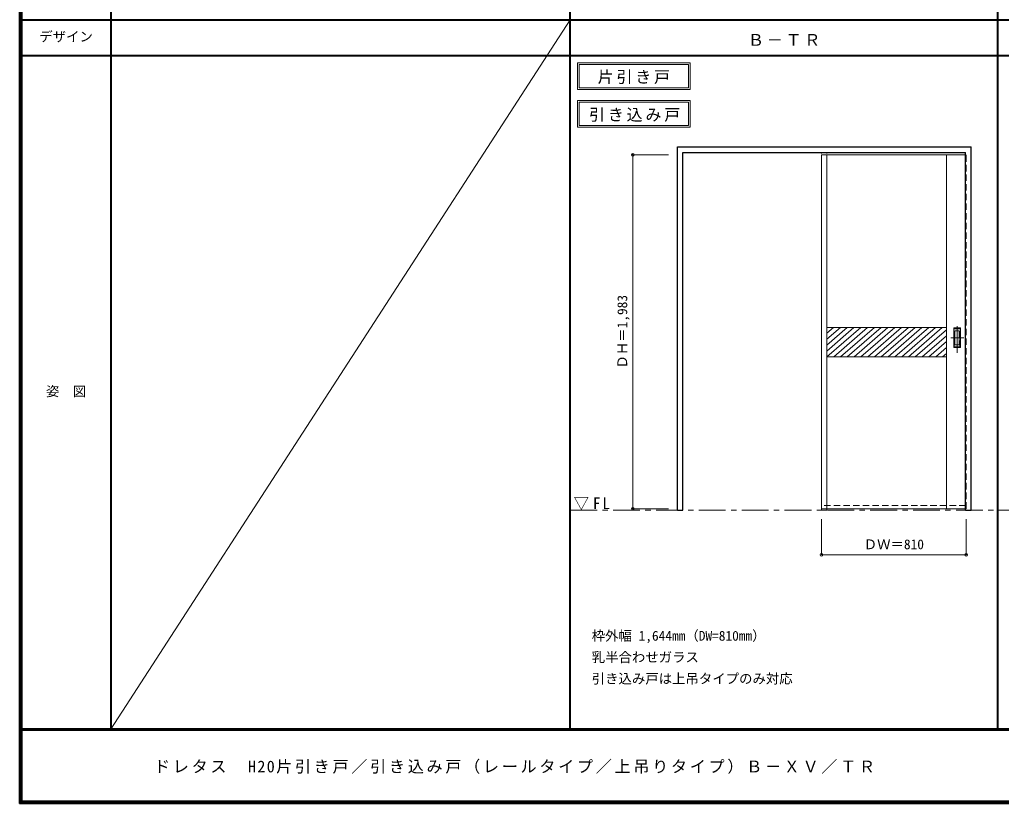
# Model space of a CAD drawing. Units: millimetres, scale not verified. Extents: x -6000 to 5700, y -4307 to 4260.
# Drawn here: x -6000 to -502, y -4205 to 186 of the extents above; entities that cross this region are included whole.
import ezdxf
from ezdxf.enums import TextEntityAlignment as Align

# ---------------------------------------------------------------- set-up
doc = ezdxf.new("R2010")
doc.units = ezdxf.units.MM
doc.header["$LTSCALE"] = 30
doc.header["$PDMODE"] = 32
doc.header["$PDSIZE"] = 15
doc.linetypes.add('CHAIN1', pattern=[8, 5, -1, 1, -1])
doc.linetypes.add('DASHED1', pattern=[1.8, 1.2, -0.6])
for name, color, linetype, lineweight in [('0-1_通り芯', 7, 'CHAIN1', 18), ('0-2_扉', 7, 'Continuous', 18), ('0-4_枠', 3, 'Continuous', 25), ('0-6_引手', 7, 'Continuous', 18), ('0-A_文字', 7, 'Continuous', 18), ('0-B_寸法', 7, 'Continuous', 9), ('0-C_ハッチ', 4, 'DASHED1', 9), ('F-1_枠', 6, 'Continuous', 40), ('F-A_文字', 7, 'Continuous', 18)]:
    doc.layers.add(name, color=color, linetype=linetype, lineweight=lineweight)
doc.styles.add('ＭＳ ゴシック', font='')
doc.styles.get('ＭＳ ゴシック').set_extended_font_data('MS Gothic')

msp = doc.modelspace()

# ---------------------------------------------------------------- linework, layer by layer
at = {"layer": '0-1_通り芯'}
msp.add_line((-2916, -2562.5), (1678, -2562.5), dxfattribs=at)
at = {"layer": '0-2_扉', "color": 4, "linetype": 'DASHED1', "lineweight": 9}
for p, q in [((-1509, -571), (-1509, -575)), ((-702, -571), (-699, -571)), ((-701, -2554), (-701, -571))]:
    msp.add_line(p, q, dxfattribs=at)
at = {"layer": '0-2_扉'}
for p, q in [((-1509, -2554), (-1509, -571)), ((-702, -571), (-1509, -571)), ((-1479, -2554), (-1479, -571)), ((-809, -2554), (-809, -571)), ((-809, -1539), (-1479, -1539)), ((-809, -1704), (-1479, -1704)), ((-702, -2554), (-1509, -2554))]:
    msp.add_line(p, q, dxfattribs=at)
at = {"layer": '0-2_扉', "linetype": 'DASHED1'}
msp.add_line((-702, -2536), (-1509, -2536), dxfattribs=at)
at = {"layer": '0-2_扉', "color": 4, "linetype": 'DASHED1', "lineweight": 9}
msp.add_lwpolyline([(-702, -2554), (-699, -2554), (-699, -571)], dxfattribs=at)
at = {"layer": '0-4_枠'}
for p, q in [((-2316, -2562.5), (-2316, -527.5)), ((-2316, -527.5), (-672, -527.5)), ((-672, -2562.5), (-672, -527.5)), ((-2286, -557.5), (-702, -557.5)), ((-702, -2562.5), (-702, -557.5)), ((-702, -2562.5), (-672, -2562.5))]:
    msp.add_line(p, q, dxfattribs=at)
at = {"layer": '0-4_枠', "color": 4, "linetype": 'DASHED1', "lineweight": 9}
for p, q in [((-1509, -2562.5), (-1509, -557.5)), ((-1479, -2562.5), (-1479, -557.5)), ((-1509, -2562.5), (-1479, -2562.5))]:
    msp.add_line(p, q, dxfattribs=at)
at = {"layer": '0-4_枠'}
msp.add_lwpolyline([(-2316, -2562.5), (-2286, -2562.5), (-2286, -557.5)], dxfattribs=at)
at = {"layer": '0-6_引手', "linetype": 'CHAIN1'}
for p, q in [((-750, -1681.73), (-750, -1510.88)), ((-711.93, -1596.5), (-784.44, -1596.5))]:
    msp.add_line(p, q, dxfattribs=at)
at = {"layer": '0-6_引手'}
for p, q in [((-731, -1541.5), (-769, -1541.5)), ((-769, -1651.5), (-769, -1541.5)), ((-737.5, -1557.5), (-762.5, -1557.5)), ((-762.5, -1635.5), (-762.5, -1557.5)), ((-737.5, -1635.5), (-737.5, -1557.5)), ((-731, -1651.5), (-731, -1541.5)), ((-737.5, -1635.5), (-762.5, -1635.5)), ((-731, -1651.5), (-769, -1651.5))]:
    msp.add_line(p, q, dxfattribs=at)
at = {"layer": '0-6_引手', "linetype": 'DASHED1'}
for p, q in [((-766, -1647.5), (-766, -1545.5)), ((-734, -1647.5), (-766, -1647.5))]:
    msp.add_line(p, q, dxfattribs=at)
msp.add_lwpolyline([(-734, -1647.5), (-734, -1545.5), (-766, -1545.5)], dxfattribs=at)
at = {"layer": '0-A_文字'}
for p, q in [((-2876, -55.5), (-2876, -205.5)), ((-2866, -65.5), (-2866, -195.5)), ((-2866, -65.5), (-2254.97, -65.5)), ((-2254.97, -65.5), (-2254.97, -195.5)), ((-2876, -205.5), (-2244.97, -205.5)), ((-2866, -195.5), (-2254.97, -195.5)), ((-2876, -266.97), (-2876, -416.97)), ((-2866, -276.97), (-2866, -406.97)), ((-2866, -276.97), (-2254.97, -276.97)), ((-2254.97, -276.97), (-2254.97, -406.97)), ((-2876, -416.97), (-2244.97, -416.97)), ((-2866, -406.97), (-2254.97, -406.97))]:
    msp.add_line(p, q, dxfattribs=at)
for points in [[(-2876, -55.5), (-2244.97, -55.5), (-2244.97, -205.5)], [(-2876, -266.97), (-2244.97, -266.97), (-2244.97, -416.97)]]:
    msp.add_lwpolyline(points, dxfattribs=at)
at = {"layer": '0-B_寸法', "color": 4}
for p, q in [((-2566, -571), (-2566, -2554)), ((-2566, -571), (-2366, -571)), ((-2566, -2554), (-2366, -2554)), ((-1509, -2812.5), (-1509, -2612.5)), ((-699, -2812.5), (-699, -2612.5)), ((-699, -2812.5), (-1509, -2812.5))]:
    msp.add_line(p, q, dxfattribs=at)
at = {"layer": '0-B_寸法'}
for p in [(-2566, -571), (-2566, -2554), (-1509, -2812.5), (-699, -2812.5)]:
    msp.add_point(p, dxfattribs=at)
at = {"layer": '0-C_ハッチ', "linetype": 'Continuous'}
for p, q in [((-1441.64, -1539), (-1479, -1571.54)), ((-1327.45, -1539), (-1479, -1671)), ((-1403.58, -1539), (-1479, -1604.69)), ((-1365.51, -1539), (-1479, -1637.84)), ((-1289.38, -1539), (-1478.83, -1704)), ((-1251.32, -1539), (-1440.76, -1704)), ((-1213.26, -1539), (-1402.7, -1704)), ((-1175.19, -1539), (-1364.64, -1704)), ((-1137.13, -1539), (-1326.57, -1704)), ((-1099.06, -1539), (-1288.51, -1704)), ((-1061, -1539), (-1250.44, -1704)), ((-1022.93, -1539), (-1212.38, -1704)), ((-984.87, -1539), (-1174.31, -1704)), ((-946.8, -1539), (-1136.25, -1704)), ((-908.74, -1539), (-1098.18, -1704)), ((-870.68, -1539), (-1060.12, -1704)), ((-832.61, -1539), (-1022.06, -1704)), ((-809, -1551.59), (-983.99, -1704)), ((-809, -1584.74), (-945.93, -1704)), ((-809, -1617.89), (-907.86, -1704)), ((-809, -1651.05), (-869.8, -1704)), ((-809, -1684.2), (-831.73, -1704))]:
    msp.add_line(p, q, dxfattribs=at)
at = {"layer": 'F-1_枠'}
for p, q in [((-6000, 4175), (-6000, -4205)), ((-5995, 4175), (-5995, -4205)), ((-5990, 4175), (-5990, -4205)), ((-5490, 4175), (-5490, -3790)), ((-2916, -3790), (-2916, 4175)), ((-522, -3790), (-522, 4175)), ((-6000, 184.5), (5700, 184.5)), ((-6000, -15.5), (5700, -15.5)), ((5700, -3790), (-6000, -3790)), ((5700, -3795), (-6000, -3795)), ((5700, -4195), (-6000, -4195)), ((5700, -4200), (-6000, -4200)), ((5700, -4205), (-6000, -4205))]:
    msp.add_line(p, q, dxfattribs=at)
at = {"layer": 'F-A_文字'}
msp.add_line((-2916, 184.5), (-5490, -3790), dxfattribs=at)

# ---------------------------------------------------------------- texts
at = {"layer": '0-A_文字', "style": 'ＭＳ ゴシック'}
for s, p in [('枠外幅 1,644mm（DW=810mm）', (-2796, -3310)), ('乳半合わせガラス', (-2796, -3430)), ('引き込み戸は上吊タイプのみ対応', (-2796, -3550))]:
    msp.add_text(s, height=54.99, dxfattribs=at).set_placement(p, align=Align.BOTTOM_LEFT)
at = {"layer": '0-A_文字', "char_height": 65.98, "attachment_point": 7, "style": 'ＭＳ ゴシック'}
for s, insert in [('\\T1.17;Ｂ－ＴＲ', (-1921.5, 39.5)), ('\\T1.17;片引き戸', (-2762.98, -175.5)), ('\\T1.17;引き込み戸', (-2811.34, -386.97)), ('\\T1.26;\\W0.95;▽FL', (-2897.25, -2562.5))]:
    msp.add_mtext(s, dxfattribs=dict(at, insert=insert))
at = {"layer": '0-B_寸法', "style": 'ＭＳ ゴシック'}
msp.add_text('ＤＨ＝1,983', height=54.99, rotation=90, dxfattribs=at).set_placement((-2581, -1768.75), align=Align.BOTTOM_LEFT)
msp.add_text('ＤＷ＝810', height=54.99, dxfattribs=at).set_placement((-1272.75, -2797.5), align=Align.BOTTOM_LEFT)
at = {"layer": 'F-A_文字', "style": 'ＭＳ ゴシック'}
for s, p in [('デザイン', (-5890, 47)), ('姿\u3000図', (-5852.5, -1940.25))]:
    msp.add_text(s, height=54.99, dxfattribs=at).set_placement(p, align=Align.BOTTOM_LEFT)
at = {"layer": 'F-A_文字', "insert": (-5247.55, -4040), "char_height": 65.98, "attachment_point": 7, "style": 'ＭＳ ゴシック'}
msp.add_mtext('\\T1.17;ドレタス\u3000H20片引き戸／引き込み戸（レールタイプ／上吊りタイプ）Ｂ－ＸＶ／ＴＲ', dxfattribs=at)

doc.saveas('drawing.dxf')
